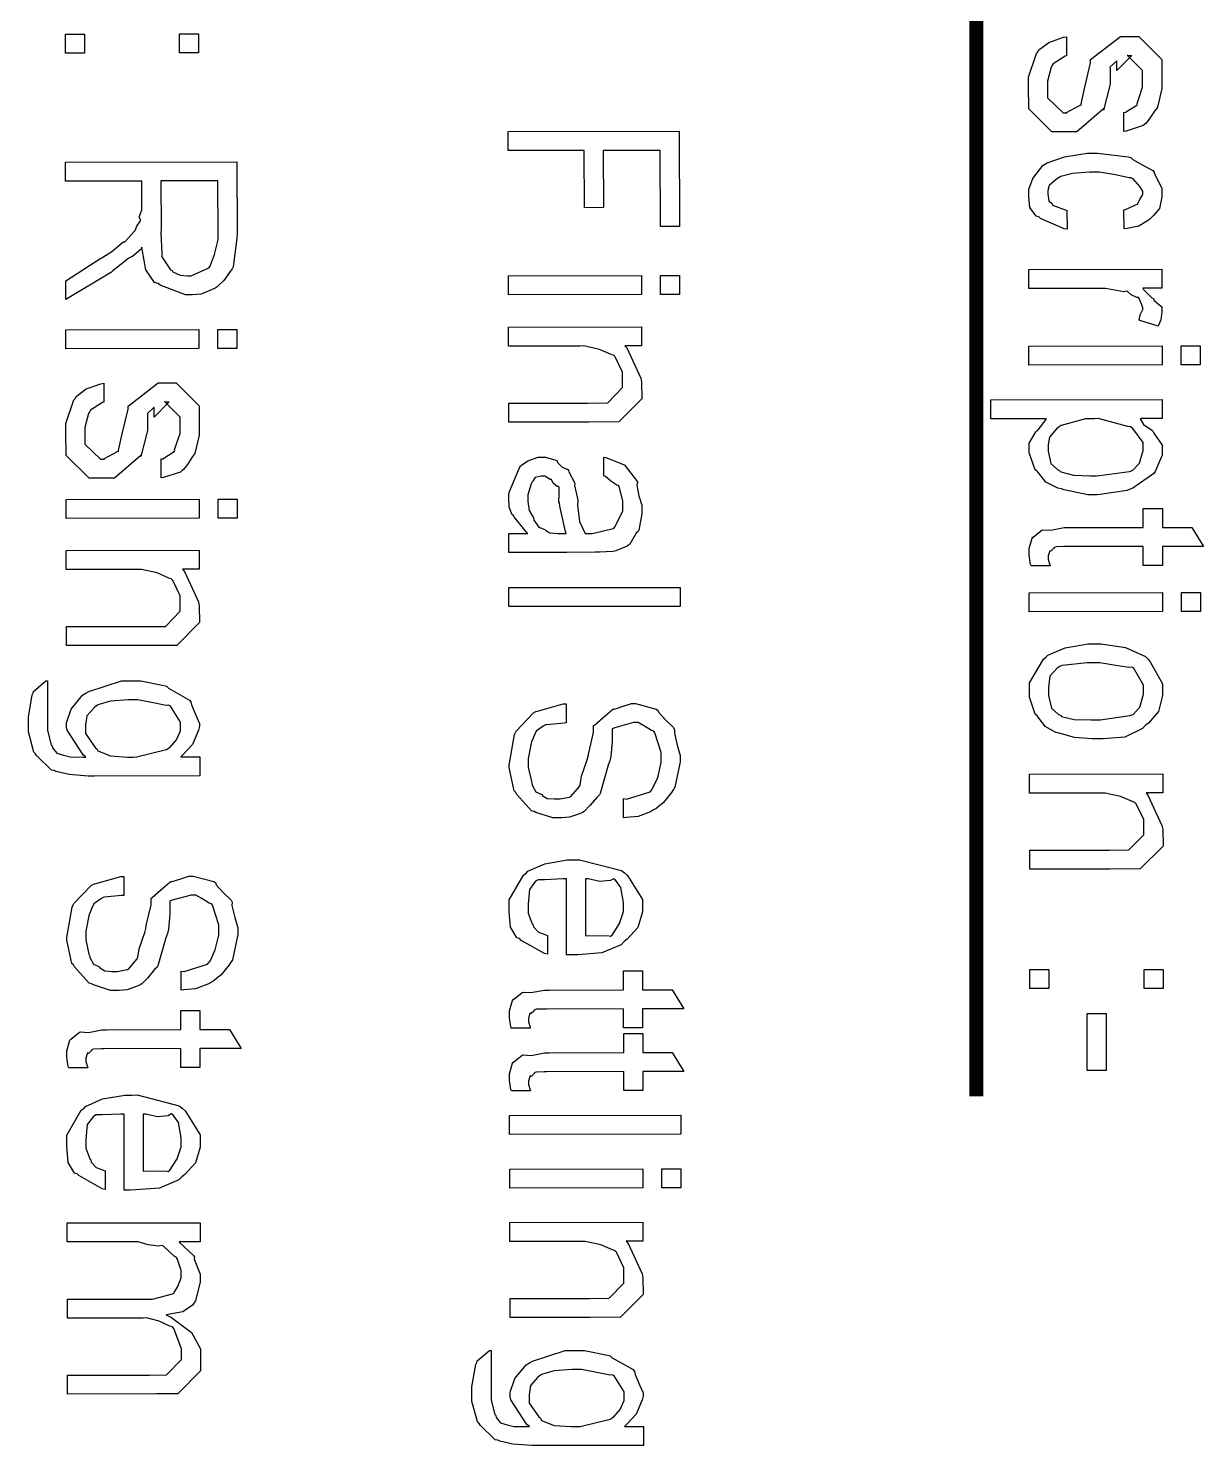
# Model space of a CAD drawing. Extents: x 0.1 to 11.6, y 0.3 to 16.2.
# Drawn here: x 8.786 to 9.644, y 2.272 to 3.307 of the extents above; entities that cross this region are included whole.
import ezdxf

# ---------------------------------------------------------------- set-up
doc = ezdxf.new("R2010")
doc.units = 0
doc.layers.get('0').update_dxf_attribs({"linetype": 'CONTINUOUS'})

msp = doc.modelspace()

# ---------------------------------------------------------------- linework, layer by layer
at = {"color": 0, "const_width": 0.01}
msp.add_lwpolyline([(9.47835, 4.18832), (9.47835, 2.52669)], dxfattribs=at)
at = {"color": 0}
for points in [[(8.81304, 3.30263), (8.82693, 3.30263), (8.82693, 3.28874), (8.81304, 3.28874), (8.81304, 3.30263)], [(8.89638, 3.30285), (8.91026, 3.30285), (8.91026, 3.28896), (8.89638, 3.28896), (8.89638, 3.30285)], [(9.54428, 3.30078), (9.54428, 3.28689), (9.54314, 3.28668), (9.53446, 3.28108), (9.53386, 3.28017), (9.53299, 3.27869), (9.53039, 3.26828), (9.53039, 3.26475), (9.53039, 3.25629), (9.54167, 3.24522), (9.54471, 3.24522), (9.54362, 3.24522), (9.55469, 3.25108), (9.55469, 3.25065), (9.55751, 3.26389), (9.56185, 3.28168), (9.56185, 3.28407), (9.58376, 3.301), (9.58658, 3.301), (9.597, 3.301), (9.61372, 3.28429), (9.61372, 3.26758), (9.61372, 3.26292), (9.611, 3.25026), (9.61046, 3.24892), (9.609, 3.24724), (9.60519, 3.24137), (9.60232, 3.23762), (9.60135, 3.23697), (9.60026, 3.23589), (9.58772, 3.23182), (9.58615, 3.23156), (9.58615, 3.24544), (9.58718, 3.24561), (9.59554, 3.25086), (9.59614, 3.25174), (9.59586, 3.25206), (9.5976, 3.25722), (9.59983, 3.26406), (9.59983, 3.26628), (9.59983, 3.27604), (9.58876, 3.28711), (9.58854, 3.28711), (9.59201, 3.28711), (9.58094, 3.27604), (9.58094, 3.28321), (9.57596, 3.27864), (9.57607, 3.27778), (9.57601, 3.26633), (9.57553, 3.26432), (9.57118, 3.24718), (9.57118, 3.24804), (9.55186, 3.23133), (9.54644, 3.23133), (9.53342, 3.23133), (9.51671, 3.24804), (9.5165, 3.26497), (9.5165, 3.27121), (9.52225, 3.28851), (9.52344, 3.28993), (9.52404, 3.29113), (9.53131, 3.29656), (9.542, 3.3004), (9.54428, 3.30078)], [(9.13639, 3.2315), (9.26139, 3.23172), (9.26161, 3.16228), (9.24772, 3.16226), (9.2475, 3.21783), (9.20583, 3.21783), (9.20606, 3.17617), (9.19217, 3.17594), (9.19194, 3.21761), (9.13639, 3.21761), (9.13639, 3.2315)], [(9.54438, 3.17415), (9.5446, 3.16026), (9.54238, 3.16058), (9.52522, 3.16797), (9.52399, 3.16917), (9.52214, 3.16965), (9.51753, 3.17606), (9.5166, 3.18408), (9.5166, 3.18674), (9.5166, 3.18935), (9.51969, 3.19715), (9.52692, 3.20671), (9.52897, 3.20801), (9.53, 3.20882), (9.54264, 3.21317), (9.55925, 3.21582), (9.56478, 3.21582), (9.56674, 3.21588), (9.58936, 3.21317), (9.59125, 3.21257), (9.59267, 3.2111), (9.60043, 3.20686), (9.60721, 3.20313), (9.60818, 3.20193), (9.6084, 3.20074), (9.61382, 3.19011), (9.61382, 3.18653), (9.61382, 3.18375), (9.61203, 3.17535), (9.60786, 3.17031), (9.60667, 3.16917), (9.60488, 3.16732), (9.59711, 3.16254), (9.58843, 3.16081), (9.58626, 3.16049), (9.58604, 3.17437), (9.58718, 3.17458), (9.59586, 3.17839), (9.59646, 3.17893), (9.5964, 3.17899), (9.59771, 3.18197), (9.59993, 3.18554), (9.59993, 3.18674), (9.59993, 3.18793), (9.59782, 3.19135), (9.59289, 3.1971), (9.59147, 3.19781), (9.58963, 3.19775), (9.58008, 3.19982), (9.56819, 3.20199), (9.56521, 3.20193), (9.56104, 3.20193), (9.54856, 3.20096), (9.5401, 3.19868), (9.53874, 3.19803), (9.53683, 3.19667), (9.53153, 3.19206), (9.53049, 3.18858), (9.53049, 3.18739), (9.53049, 3.18582), (9.53131, 3.18099), (9.53321, 3.17931), (9.53375, 3.17871), (9.53401, 3.17774), (9.54318, 3.17432), (9.54438, 3.17415)], [(8.81315, 3.20921), (8.93815, 3.20942), (8.93837, 3.15668), (8.93832, 3.15365), (8.93544, 3.13276), (8.9349, 3.13129), (8.93343, 3.12939), (8.92876, 3.12283), (8.92415, 3.11828), (8.92275, 3.1174), (8.92025, 3.1161), (8.91206, 3.11285), (8.90571, 3.11219), (8.90365, 3.11219), (8.90076, 3.11219), (8.88217, 3.11925), (8.88064, 3.12065), (8.8781, 3.12136), (8.87164, 3.13049), (8.86936, 3.14415), (8.86893, 3.14714), (8.86822, 3.14572), (8.86193, 3.1404), (8.86133, 3.13997), (8.85943, 3.13911), (8.84765, 3.12989), (8.84657, 3.1289), (8.81337, 3.10894), (8.81337, 3.12261), (8.83876, 3.13911), (8.83963, 3.13921), (8.84694, 3.14404), (8.85449, 3.15028), (8.85547, 3.15104), (8.85639, 3.15088), (8.8635, 3.15869), (8.86393, 3.15929), (8.86387, 3.15935), (8.86518, 3.16237), (8.86783, 3.16624), (8.86806, 3.16689), (8.86806, 3.16689), (8.86686, 3.169), (8.86871, 3.17443), (8.86871, 3.17622), (8.86871, 3.19532), (8.81315, 3.19531), (8.81315, 3.20921)], [(8.8826, 3.19553), (8.88282, 3.15994), (8.88276, 3.15756), (8.88336, 3.14253), (8.88346, 3.14128), (8.88346, 3.13992), (8.88986, 3.13064), (8.89106, 3.12999), (8.89149, 3.12901), (8.89671, 3.12657), (8.90224, 3.12608), (8.90408, 3.12608), (8.90489, 3.12608), (8.91764, 3.13206), (8.91862, 3.13325), (8.91889, 3.13385), (8.92193, 3.14165), (8.92449, 3.15246), (8.92449, 3.15603), (8.92426, 3.19553), (8.8826, 3.19553)], [(9.51671, 3.13086), (9.61393, 3.13107), (9.61393, 3.11719), (9.60004, 3.11718), (9.60026, 3.11649), (9.60661, 3.11019), (9.60764, 3.1096), (9.60801, 3.10846), (9.61393, 3.10346), (9.61393, 3.10178), (9.61393, 3.09987), (9.61317, 3.09412), (9.61154, 3.0905), (9.61111, 3.08942), (9.59765, 3.09353), (9.59722, 3.09386), (9.59799, 3.09765), (9.60004, 3.10156), (9.60004, 3.10286), (9.60004, 3.10286), (9.59924, 3.10508), (9.59733, 3.10969), (9.59679, 3.11024), (9.59549, 3.11024), (9.59153, 3.11219), (9.58865, 3.11481), (9.58768, 3.11501), (9.58604, 3.11436), (9.5726, 3.11697), (9.56814, 3.11697), (9.51671, 3.11697), (9.51671, 3.13086)], [(9.13656, 3.12614), (9.23378, 3.12636), (9.23378, 3.11247), (9.13656, 3.11225), (9.13656, 3.12614)], [(9.24767, 3.12636), (9.26156, 3.12636), (9.26156, 3.11247), (9.24767, 3.11247), (9.24767, 3.12636)], [(8.81332, 3.08681), (8.91054, 3.08703), (8.91054, 3.07314), (8.81332, 3.07292), (8.81332, 3.08681)], [(8.92443, 3.08703), (8.93832, 3.08703), (8.93832, 3.07314), (8.92443, 3.07314), (8.92443, 3.08703)], [(9.13661, 3.08876), (9.23383, 3.08897), (9.23383, 3.07508), (9.22168, 3.07508), (9.22299, 3.07351), (9.23324, 3.05132), (9.23383, 3.04839), (9.23406, 3.03624), (9.21733, 3.01953), (9.19521, 3.01932), (9.13683, 3.01932), (9.13683, 3.03321), (9.19476, 3.03321), (9.2091, 3.03342), (9.21994, 3.04449), (9.21994, 3.05165), (9.21994, 3.05578), (9.21451, 3.067), (9.21343, 3.06814), (9.21169, 3.06874), (9.20301, 3.07243), (9.19174, 3.07492), (9.18869, 3.07488), (9.13661, 3.07488), (9.13661, 3.08876)], [(9.51676, 3.07476), (9.61399, 3.07497), (9.61399, 3.06108), (9.51676, 3.06087), (9.51676, 3.07476)], [(9.62787, 3.07497), (9.64176, 3.07497), (9.64176, 3.06108), (9.62787, 3.06108), (9.62787, 3.07497)], [(8.84115, 3.04775), (8.84114, 3.03385), (8.84001, 3.03364), (8.83132, 3.02804), (8.83074, 3.02713), (8.82986, 3.02567), (8.82726, 3.01525), (8.82726, 3.01172), (8.82726, 3.00325), (8.83854, 2.99219), (8.84158, 2.99219), (8.8405, 2.99219), (8.85157, 2.99804), (8.85157, 2.99761), (8.85439, 3.01085), (8.85872, 3.02865), (8.85872, 3.03103), (8.88064, 3.04796), (8.88346, 3.04796), (8.89388, 3.04796), (8.9106, 3.03125), (8.9106, 3.01454), (8.9106, 3.00988), (8.90788, 2.99724), (8.90733, 2.99588), (8.90588, 2.99419), (8.90207, 2.98833), (8.89919, 2.9846), (8.89822, 2.98394), (8.89714, 2.98286), (8.8846, 2.97879), (8.88303, 2.97851), (8.88303, 2.9924), (8.88406, 2.99257), (8.89242, 2.99783), (8.89301, 2.99869), (8.89274, 2.99903), (8.89447, 3.00418), (8.89671, 3.01101), (8.89671, 3.01324), (8.89671, 3.023), (8.88564, 3.03407), (8.88542, 3.03407), (8.88889, 3.03407), (8.87782, 3.023), (8.87782, 3.03017), (8.87283, 3.02561), (8.87294, 3.02474), (8.87289, 3.01329), (8.8724, 3.01129), (8.86806, 2.99414), (8.86806, 2.99501), (8.84874, 2.97831), (8.84332, 2.97831), (8.83029, 2.97831), (8.81358, 2.99501), (8.81337, 3.01193), (8.81337, 3.01818), (8.81912, 3.03549), (8.82032, 3.03689), (8.82092, 3.03808), (8.82818, 3.04351), (8.83887, 3.04736), (8.84115, 3.04775)], [(9.48904, 3.03569), (9.61404, 3.03592), (9.61404, 3.02203), (9.59842, 3.02203), (9.59804, 3.0216), (9.60043, 3.01747), (9.60644, 3.01335), (9.60753, 3.01247), (9.60796, 3.01122), (9.61404, 3.00244), (9.61404, 2.99946), (9.61404, 2.99507), (9.60894, 2.98318), (9.60796, 2.98188), (9.60633, 2.98047), (9.59267, 2.97103), (9.59082, 2.97038), (9.5886, 2.9694), (9.56853, 2.96631), (9.56629, 2.96625), (9.55985, 2.96625), (9.54238, 2.96989), (9.54047, 2.9706), (9.53776, 2.97097), (9.52919, 2.97547), (9.52393, 2.98199), (9.52289, 2.9834), (9.52138, 2.98454), (9.51682, 2.9969), (9.51682, 3.00097), (9.51682, 3.00401), (9.52186, 3.01226), (9.52289, 3.01313), (9.52344, 3.01356), (9.52935, 3.02126), (9.5294, 3.02181), (9.48904, 3.02181), (9.48904, 3.03569)], [(9.56457, 3.02181), (9.55817, 3.02181), (9.54031, 3.01693), (9.53896, 3.01594), (9.53689, 3.01432), (9.53174, 3.00825), (9.53071, 3.00299), (9.53071, 3.00119), (9.53071, 2.99815), (9.53282, 2.98904), (9.53793, 2.98443), (9.53939, 2.98383), (9.5401, 2.9829), (9.54926, 2.98062), (9.56185, 2.98014), (9.56608, 2.98014), (9.56831, 2.98019), (9.59028, 2.98329), (9.59169, 2.98383), (9.59267, 2.9841), (9.59744, 2.98936), (9.60015, 2.99854), (9.60015, 3.00076), (9.60015, 3.0045), (9.59256, 3.01465), (9.59104, 3.01574), (9.58908, 3.01617), (9.56744, 3.02186), (9.56457, 3.02181)], [(9.15087, 2.93804), (9.14958, 2.93913), (9.14057, 2.95036), (9.14003, 2.9515), (9.13921, 2.95156), (9.13715, 2.95708), (9.13678, 2.96414), (9.13678, 2.96647), (9.13732, 2.96858), (9.14438, 2.98546), (9.14524, 2.98665), (9.1454, 2.98725), (9.15067, 2.99104), (9.15831, 2.9936), (9.16086, 2.9936), (9.16368, 2.9936), (9.17128, 2.99143), (9.17215, 2.991), (9.17231, 2.98981), (9.17583, 2.98649), (9.17985, 2.98475), (9.18039, 2.98406), (9.18078, 2.98296), (9.1849, 2.97521), (9.18517, 2.97428), (9.18479, 2.97293), (9.18713, 2.96349), (9.18733, 2.96212), (9.18696, 2.9586), (9.18858, 2.94672), (9.192, 2.93935), (9.19254, 2.93804), (9.19379, 2.93804), (9.19656, 2.93804), (9.19754, 2.93804), (9.199, 2.9381), (9.213, 2.94151), (9.21382, 2.94217), (9.21419, 2.94276), (9.22011, 2.95437), (9.22011, 2.95822), (9.22011, 2.96192), (9.21756, 2.97222), (9.21707, 2.97299), (9.21565, 2.97319), (9.21149, 2.97624), (9.20751, 2.9796), (9.20622, 2.97993), (9.20622, 2.99382), (9.20779, 2.99349), (9.22065, 2.98844), (9.22162, 2.98774), (9.2225, 2.98637), (9.23019, 2.97672), (9.23074, 2.97538), (9.23036, 2.97319), (9.23182, 2.96539), (9.234, 2.95871), (9.234, 2.95649), (9.234, 2.95221), (9.23182, 2.94043), (9.23139, 2.93935), (9.22999, 2.93815), (9.22515, 2.93012), (9.22444, 2.92958), (9.22336, 2.9286), (9.21506, 2.92524), (9.21403, 2.92503), (9.21272, 2.92486), (9.20313, 2.92437), (9.19993, 2.92437), (9.17931, 2.92415), (9.17215, 2.92415), (9.15603, 2.92415), (9.15067, 2.92415), (9.14725, 2.92415), (9.13954, 2.92415), (9.13699, 2.92415), (9.13699, 2.93804), (9.14046, 2.93804), (9.14828, 2.93804), (9.15087, 2.93804)], [(9.17865, 2.93804), (9.17817, 2.93929), (9.17421, 2.9579), (9.17389, 2.96039), (9.1735, 2.9611), (9.17372, 2.96658), (9.17372, 2.97179), (9.17324, 2.97233), (9.17219, 2.97239), (9.16917, 2.97467), (9.16803, 2.97743), (9.16758, 2.97775), (9.1671, 2.97732), (9.16319, 2.97971), (9.16194, 2.97971), (9.16049, 2.97971), (9.15614, 2.97874), (9.15446, 2.97629), (9.15392, 2.97558), (9.1531, 2.97412), (9.15067, 2.96615), (9.15067, 2.96343), (9.15067, 2.96126), (9.15164, 2.95464), (9.15408, 2.95057), (9.15479, 2.94954), (9.15511, 2.94775), (9.15869, 2.94265), (9.16308, 2.94075), (9.1639, 2.94021), (9.1639, 2.94021), (9.16678, 2.93832), (9.17275, 2.93804), (9.17475, 2.93804), (9.17865, 2.93804)], [(8.81347, 2.96278), (8.91069, 2.963), (8.91069, 2.94911), (8.81347, 2.94889), (8.81347, 2.96278)], [(8.92458, 2.963), (8.93847, 2.963), (8.93847, 2.94911), (8.92458, 2.94911), (8.92458, 2.963)], [(9.53217, 2.91444), (9.51828, 2.91444), (9.51796, 2.91536), (9.51699, 2.92204), (9.51699, 2.92421), (9.51699, 2.92697), (9.51915, 2.93463), (9.51958, 2.93528), (9.51981, 2.93533), (9.52621, 2.94043), (9.52697, 2.94069), (9.52697, 2.94069), (9.53267, 2.94032), (9.54254, 2.94222), (9.54585, 2.94222), (9.60032, 2.94243), (9.60032, 2.95632), (9.61421, 2.95632), (9.61421, 2.94243), (9.63569, 2.94243), (9.64438, 2.92854), (9.61421, 2.92854), (9.61421, 2.91465), (9.60032, 2.91465), (9.60032, 2.92854), (9.54411, 2.92833), (9.54226, 2.92833), (9.53674, 2.92817), (9.53554, 2.92779), (9.53521, 2.92768), (9.53478, 2.92692), (9.53282, 2.92503), (9.53201, 2.92535), (9.53196, 2.92529), (9.53168, 2.92464), (9.53088, 2.92156), (9.53088, 2.92051), (9.53088, 2.919), (9.53196, 2.9151), (9.53217, 2.91444)], [(8.81353, 2.92546), (8.91075, 2.92567), (8.91075, 2.91178), (8.8986, 2.91178), (8.8999, 2.91021), (8.91015, 2.88801), (8.91075, 2.8851), (8.91097, 2.87294), (8.89426, 2.85622), (8.87213, 2.85601), (8.81375, 2.85601), (8.81375, 2.8699), (8.87169, 2.8699), (8.88601, 2.87011), (8.89686, 2.88118), (8.89686, 2.88835), (8.89686, 2.89247), (8.89144, 2.90369), (8.89035, 2.90483), (8.88863, 2.90543), (8.87993, 2.90913), (8.86865, 2.91162), (8.86561, 2.91157), (8.81353, 2.91157), (8.81353, 2.92546)], [(9.13693, 2.89838), (9.26193, 2.8986), (9.26193, 2.88471), (9.13693, 2.8845), (9.13693, 2.89838)], [(9.51704, 2.89464), (9.61426, 2.89486), (9.61426, 2.88097), (9.51704, 2.88075), (9.51704, 2.89464)], [(9.62815, 2.89486), (9.64204, 2.89486), (9.64204, 2.88097), (9.62815, 2.88097), (9.62815, 2.89486)], [(9.56571, 2.85732), (9.56939, 2.85736), (9.58724, 2.85465), (9.60183, 2.84799), (9.6039, 2.84603), (9.60531, 2.84424), (9.61432, 2.82818), (9.61432, 2.82281), (9.61431, 2.81967), (9.61128, 2.808), (9.604, 2.79947), (9.60194, 2.79785), (9.59972, 2.7954), (9.58675, 2.78928), (9.57092, 2.78792), (9.56722, 2.78788), (9.56287, 2.78786), (9.55003, 2.78901), (9.54053, 2.7915), (9.53879, 2.79221), (9.5364, 2.79258), (9.52865, 2.79704), (9.52371, 2.80344), (9.52274, 2.80479), (9.52132, 2.80587), (9.5171, 2.81842), (9.5171, 2.82258), (9.5171, 2.82889), (9.5274, 2.84619), (9.52946, 2.84776), (9.53049, 2.84901), (9.54324, 2.85443), (9.56006, 2.85732), (9.56571, 2.85732)], [(9.56569, 2.84342), (9.55919, 2.84343), (9.54107, 2.84147), (9.53967, 2.84104), (9.53749, 2.83968), (9.53207, 2.83371), (9.53097, 2.82542), (9.53097, 2.8226), (9.53097, 2.81967), (9.53326, 2.81033), (9.53842, 2.80578), (9.53987, 2.80524), (9.54058, 2.80436), (9.54975, 2.80219), (9.56233, 2.80176), (9.56657, 2.80176), (9.56868, 2.80181), (9.5905, 2.8049), (9.59196, 2.80544), (9.59293, 2.80572), (9.59771, 2.81099), (9.60043, 2.82047), (9.60043, 2.82281), (9.60043, 2.82719), (9.59315, 2.83985), (9.59175, 2.84039), (9.58985, 2.84006), (9.58018, 2.84147), (9.56858, 2.84347), (9.56569, 2.84342)], [(8.79981, 2.83024), (8.79981, 2.81635), (8.79981, 2.81515), (8.79981, 2.8125), (8.79981, 2.81158), (8.79981, 2.80811), (8.79981, 2.80029), (8.79981, 2.79769), (8.79981, 2.79394), (8.80268, 2.78358), (8.80328, 2.78272), (8.8035, 2.78131), (8.80681, 2.7774), (8.81158, 2.7761), (8.81261, 2.77578), (8.81261, 2.77578), (8.81651, 2.77474), (8.82585, 2.77468), (8.82781, 2.77468), (8.82601, 2.77615), (8.81424, 2.79422), (8.81369, 2.79639), (8.81369, 2.79975), (8.81717, 2.80974), (8.82542, 2.81988), (8.82781, 2.82135), (8.83014, 2.82243), (8.85389, 2.83024), (8.86187, 2.83024), (8.86811, 2.83024), (8.88488, 2.82699), (8.88683, 2.82633), (8.8884, 2.82488), (8.90354, 2.81629), (8.90463, 2.81506), (8.905, 2.81276), (8.90836, 2.80528), (8.91092, 2.79926), (8.91092, 2.79725), (8.91032, 2.79432), (8.90571, 2.7839), (8.89893, 2.77642), (8.89725, 2.7749), (8.91114, 2.7749), (8.91114, 2.76101), (8.83431, 2.76079), (8.82964, 2.76079), (8.81565, 2.76178), (8.80621, 2.76406), (8.80479, 2.76471), (8.8029, 2.76503), (8.79194, 2.77567), (8.79113, 2.77707), (8.78982, 2.77832), (8.78592, 2.79303), (8.78592, 2.7979), (8.78592, 2.80382), (8.78879, 2.82004), (8.78939, 2.82156), (8.78965, 2.82264), (8.79861, 2.83029), (8.79981, 2.83024)], [(8.86296, 2.81635), (8.85872, 2.81635), (8.84603, 2.81538), (8.83746, 2.81293), (8.83604, 2.81222), (8.83393, 2.81071), (8.82861, 2.80469), (8.82758, 2.79785), (8.82758, 2.79551), (8.82758, 2.79183), (8.83464, 2.78174), (8.83604, 2.78076), (8.83675, 2.77924), (8.84592, 2.77544), (8.85835, 2.77468), (8.86253, 2.77468), (8.86481, 2.77474), (8.88693, 2.78017), (8.88835, 2.78119), (8.88932, 2.78168), (8.89415, 2.78717), (8.89703, 2.79378), (8.89703, 2.79596), (8.89703, 2.80007), (8.88976, 2.81174), (8.88835, 2.81244), (8.8865, 2.81233), (8.87711, 2.81429), (8.86578, 2.8164), (8.86296, 2.81635)], [(9.17871, 2.81347), (9.17871, 2.79958), (9.17719, 2.79949), (9.16471, 2.79818), (9.16374, 2.79807), (9.16194, 2.7971), (9.15696, 2.79351), (9.15494, 2.78917), (9.1544, 2.78765), (9.15354, 2.78592), (9.15093, 2.77354), (9.15093, 2.76942), (9.15093, 2.76719), (9.15332, 2.75672), (9.15375, 2.75575), (9.15392, 2.75407), (9.15668, 2.74924), (9.16054, 2.74756), (9.16135, 2.74707), (9.16129, 2.74653), (9.16499, 2.74442), (9.17003, 2.74403), (9.17176, 2.74403), (9.17426, 2.74403), (9.18104, 2.74533), (9.18175, 2.74556), (9.18218, 2.74571), (9.18842, 2.75325), (9.18892, 2.75444), (9.18892, 2.75444), (9.19006, 2.76064), (9.19412, 2.77257), (9.19476, 2.77528), (9.19521, 2.77767), (9.19868, 2.79264), (9.19868, 2.79764), (9.19949, 2.79801), (9.20557, 2.80333), (9.21229, 2.80914), (9.21343, 2.80979), (9.21397, 2.80963), (9.21972, 2.81147), (9.2264, 2.81369), (9.22863, 2.81369), (9.22944, 2.81369), (9.24442, 2.80974), (9.24576, 2.80892), (9.24615, 2.80735), (9.25136, 2.80171), (9.25722, 2.79617), (9.25792, 2.7946), (9.25776, 2.79226), (9.25976, 2.78342), (9.26204, 2.77588), (9.26204, 2.77333), (9.26204, 2.7711), (9.25808, 2.75261), (9.25726, 2.75097), (9.25564, 2.74881), (9.24989, 2.74154), (9.24414, 2.73687), (9.24251, 2.736), (9.24024, 2.73464), (9.23122, 2.73128), (9.22265, 2.73047), (9.2206, 2.73036), (9.2206, 2.74425), (9.22282, 2.74388), (9.24001, 2.74935), (9.24121, 2.75076), (9.24181, 2.75163), (9.24561, 2.75971), (9.24815, 2.77061), (9.24815, 2.77289), (9.24815, 2.77804), (9.2436, 2.79243), (9.24274, 2.79351), (9.24115, 2.79394), (9.23585, 2.79731), (9.23139, 2.79981), (9.22993, 2.79981), (9.22803, 2.79981), (9.21419, 2.796), (9.21235, 2.79525), (9.21229, 2.79372), (9.21246, 2.78597), (9.21132, 2.77496), (9.21061, 2.77181), (9.20953, 2.76867), (9.20356, 2.74804), (9.20301, 2.74707), (9.20128, 2.74539), (9.19607, 2.73921), (9.19185, 2.73497), (9.19065, 2.73426), (9.18842, 2.73324), (9.18115, 2.73068), (9.1754, 2.73014), (9.1735, 2.73014), (9.16894, 2.73014), (9.15668, 2.73415), (9.15528, 2.73492), (9.15349, 2.73535), (9.14279, 2.74729), (9.14204, 2.74881), (9.14079, 2.74989), (9.13704, 2.76693), (9.13704, 2.76878), (9.13704, 2.76878), (9.141, 2.79107), (9.14182, 2.79264), (9.14225, 2.79367), (9.15494, 2.80692), (9.15657, 2.80783), (9.15771, 2.80806), (9.17665, 2.81347), (9.17871, 2.81347)], [(9.51725, 2.7621), (9.61447, 2.76232), (9.61447, 2.74843), (9.60232, 2.74843), (9.60363, 2.74685), (9.61387, 2.72467), (9.61447, 2.72174), (9.61469, 2.70958), (9.59799, 2.69287), (9.57585, 2.69265), (9.51747, 2.69265), (9.51747, 2.70654), (9.57542, 2.70654), (9.58974, 2.70676), (9.60058, 2.71783), (9.60058, 2.72499), (9.60058, 2.72911), (9.59517, 2.74035), (9.59407, 2.74149), (9.59233, 2.74208), (9.58365, 2.74576), (9.57238, 2.74826), (9.56933, 2.74821), (9.51725, 2.74821), (9.51725, 2.7621)], [(9.16521, 2.64426), (9.16521, 2.63058), (9.16297, 2.63108), (9.14578, 2.64068), (9.14458, 2.64208), (9.14274, 2.64253), (9.13818, 2.65028), (9.13721, 2.66162), (9.13721, 2.66379), (9.13721, 2.67036), (9.14768, 2.68842), (9.14979, 2.69006), (9.15082, 2.69129), (9.16325, 2.69672), (9.17953, 2.6996), (9.18494, 2.6996), (9.18837, 2.69965), (9.21924, 2.69168), (9.2214, 2.69006), (9.22347, 2.6881), (9.23443, 2.67051), (9.23443, 2.66465), (9.23443, 2.66157), (9.23118, 2.65007), (9.22342, 2.64154), (9.22119, 2.63992), (9.21886, 2.63753), (9.20492, 2.63151), (9.18744, 2.63021), (9.18343, 2.63015), (9.18235, 2.63015), (9.1799, 2.63015), (9.1791, 2.63015), (9.17888, 2.68571), (9.1766, 2.6856), (9.16282, 2.68506), (9.15826, 2.68506), (9.15647, 2.68392), (9.15196, 2.67794), (9.1511, 2.66721), (9.1511, 2.66357), (9.1511, 2.66069), (9.15397, 2.65289), (9.15457, 2.65207), (9.15483, 2.65061), (9.15847, 2.64665), (9.16401, 2.64475), (9.16521, 2.64426)], [(8.85558, 2.6875), (8.85558, 2.67361), (8.85406, 2.6735), (8.84158, 2.67219), (8.8406, 2.6721), (8.83882, 2.67111), (8.83382, 2.66753), (8.83182, 2.66319), (8.83128, 2.66168), (8.8304, 2.65994), (8.82781, 2.64757), (8.82781, 2.64344), (8.82781, 2.64122), (8.83018, 2.63075), (8.83062, 2.62978), (8.83078, 2.6281), (8.83356, 2.62326), (8.8374, 2.62158), (8.83822, 2.6211), (8.83817, 2.62056), (8.84185, 2.61843), (8.8469, 2.61806), (8.84864, 2.61806), (8.85113, 2.61806), (8.85792, 2.61936), (8.85861, 2.61957), (8.85906, 2.61974), (8.86529, 2.62728), (8.86578, 2.62847), (8.86578, 2.62847), (8.86692, 2.63465), (8.87099, 2.6466), (8.87164, 2.64931), (8.87207, 2.65169), (8.87554, 2.66667), (8.87554, 2.67165), (8.87636, 2.67204), (8.88243, 2.67735), (8.88917, 2.68317), (8.89031, 2.68381), (8.89085, 2.68365), (8.8966, 2.68549), (8.90326, 2.68772), (8.90549, 2.68772), (8.90631, 2.68772), (8.92128, 2.68375), (8.92264, 2.68294), (8.92301, 2.68138), (8.92822, 2.67572), (8.93408, 2.67019), (8.93479, 2.66863), (8.93463, 2.66629), (8.93664, 2.65744), (8.93892, 2.6499), (8.93892, 2.64735), (8.93892, 2.64513), (8.93494, 2.62663), (8.93414, 2.625), (8.93251, 2.62283), (8.92676, 2.61556), (8.92101, 2.61089), (8.91938, 2.61003), (8.9171, 2.60867), (8.9081, 2.60531), (8.89953, 2.60449), (8.89746, 2.60439), (8.89746, 2.61828), (8.89968, 2.61789), (8.91689, 2.62337), (8.91808, 2.62478), (8.91868, 2.62565), (8.92247, 2.63374), (8.92503, 2.64464), (8.92503, 2.64692), (8.92503, 2.65207), (8.92046, 2.66644), (8.9196, 2.66753), (8.91803, 2.66797), (8.91271, 2.67133), (8.90826, 2.67383), (8.90679, 2.67383), (8.90489, 2.67383), (8.89106, 2.67003), (8.88922, 2.66928), (8.88917, 2.66775), (8.88932, 2.65999), (8.88818, 2.64899), (8.88747, 2.64583), (8.88639, 2.64268), (8.88043, 2.62207), (8.87989, 2.6211), (8.87815, 2.61942), (8.87294, 2.61322), (8.86871, 2.609), (8.86751, 2.60829), (8.86529, 2.60726), (8.85801, 2.60471), (8.85226, 2.60417), (8.85037, 2.60417), (8.84581, 2.60417), (8.83356, 2.60818), (8.83214, 2.60894), (8.83035, 2.60938), (8.81967, 2.62131), (8.8189, 2.62283), (8.81765, 2.62392), (8.81392, 2.64094), (8.81392, 2.64279), (8.81392, 2.64279), (8.81788, 2.6651), (8.81868, 2.66667), (8.81912, 2.66769), (8.83182, 2.68093), (8.83344, 2.68186), (8.83458, 2.68207), (8.85351, 2.6875), (8.85558, 2.6875)], [(9.19276, 2.68571), (9.19299, 2.64404), (9.19499, 2.64426), (9.21018, 2.64404), (9.21121, 2.64382), (9.21235, 2.64458), (9.21761, 2.653), (9.22054, 2.66178), (9.22054, 2.66465), (9.22054, 2.6684), (9.21858, 2.67947), (9.21436, 2.68549), (9.21294, 2.68549), (9.21115, 2.68435), (9.20329, 2.68375), (9.19482, 2.68565), (9.19276, 2.68571)], [(9.51747, 2.61936), (9.53136, 2.61936), (9.53136, 2.60547), (9.51747, 2.60547), (9.51747, 2.61936)], [(9.60081, 2.61957), (9.61469, 2.61957), (9.61469, 2.60568), (9.60081, 2.60568), (9.60081, 2.61957)], [(9.15256, 2.57665), (9.13867, 2.57665), (9.13835, 2.57758), (9.13737, 2.58425), (9.13737, 2.58643), (9.13737, 2.58919), (9.13954, 2.59685), (9.13997, 2.59749), (9.14019, 2.59754), (9.1466, 2.60265), (9.14735, 2.60292), (9.14735, 2.60292), (9.15306, 2.60254), (9.16293, 2.60444), (9.16624, 2.60443), (9.22071, 2.60465), (9.22071, 2.61854), (9.2346, 2.61854), (9.2346, 2.60465), (9.25608, 2.60465), (9.26476, 2.59076), (9.2346, 2.59076), (9.2346, 2.57688), (9.22071, 2.57688), (9.22071, 2.59076), (9.1645, 2.59056), (9.16265, 2.59054), (9.15712, 2.59039), (9.15593, 2.59), (9.1556, 2.5899), (9.15517, 2.58914), (9.15321, 2.58724), (9.1524, 2.58757), (9.15235, 2.58751), (9.15207, 2.58686), (9.15126, 2.58376), (9.15126, 2.58274), (9.15126, 2.58122), (9.15235, 2.57731), (9.15256, 2.57665)], [(8.82926, 2.54758), (8.81537, 2.54758), (8.81506, 2.5485), (8.81407, 2.55518), (8.81407, 2.55735), (8.81407, 2.56011), (8.81625, 2.56776), (8.81668, 2.56842), (8.81689, 2.56847), (8.82329, 2.57357), (8.82406, 2.57383), (8.82406, 2.57383), (8.82975, 2.57346), (8.83963, 2.57536), (8.84293, 2.57536), (8.8974, 2.57557), (8.8974, 2.58946), (8.91129, 2.58946), (8.91129, 2.57557), (8.93278, 2.57557), (8.94146, 2.56168), (8.91129, 2.56168), (8.91129, 2.54779), (8.8974, 2.54779), (8.8974, 2.56168), (8.84119, 2.56147), (8.83936, 2.56147), (8.83382, 2.56131), (8.83262, 2.56093), (8.83231, 2.56082), (8.83188, 2.56006), (8.82992, 2.55817), (8.8291, 2.55849), (8.82904, 2.55843), (8.82878, 2.55778), (8.82796, 2.55469), (8.82796, 2.55365), (8.82796, 2.55214), (8.82904, 2.54824), (8.82926, 2.54758)], [(9.55919, 2.5874), (9.57308, 2.5874), (9.57308, 2.54574), (9.55919, 2.54574), (9.55919, 2.5874)], [(9.15261, 2.53082), (9.13872, 2.53082), (9.1384, 2.53174), (9.13743, 2.53842), (9.13743, 2.54058), (9.13743, 2.54335), (9.1396, 2.551), (9.14003, 2.55165), (9.14025, 2.55171), (9.14665, 2.55681), (9.1474, 2.55707), (9.1474, 2.55707), (9.1531, 2.55669), (9.16297, 2.5586), (9.16629, 2.5586), (9.22076, 2.55881), (9.22076, 2.57269), (9.23465, 2.57269), (9.23465, 2.55881), (9.25612, 2.55881), (9.26481, 2.54492), (9.23465, 2.54492), (9.23465, 2.53103), (9.22076, 2.53103), (9.22076, 2.54492), (9.16456, 2.54471), (9.16271, 2.54471), (9.15717, 2.54454), (9.15597, 2.54417), (9.15565, 2.54406), (9.15522, 2.54329), (9.15326, 2.54139), (9.15246, 2.54172), (9.1524, 2.54167), (9.15213, 2.54101), (9.15132, 2.53792), (9.15132, 2.53689), (9.15132, 2.53537), (9.1524, 2.53147), (9.15261, 2.53082)], [(8.84213, 2.47244), (8.84213, 2.45876), (8.8399, 2.45925), (8.82269, 2.46886), (8.8215, 2.47026), (8.81967, 2.47071), (8.81511, 2.47846), (8.81413, 2.48981), (8.81413, 2.49197), (8.81413, 2.49854), (8.8246, 2.5166), (8.82671, 2.51824), (8.82775, 2.51947), (8.84017, 2.5249), (8.85644, 2.52778), (8.86187, 2.52778), (8.86529, 2.52783), (8.89615, 2.51986), (8.89833, 2.51824), (8.90039, 2.51628), (8.91135, 2.49869), (8.91135, 2.49283), (8.91135, 2.48975), (8.9081, 2.47825), (8.90033, 2.46972), (8.89811, 2.4681), (8.89578, 2.46571), (8.88183, 2.45969), (8.86436, 2.45839), (8.86035, 2.45833), (8.85926, 2.45833), (8.85682, 2.45833), (8.85601, 2.45833), (8.85579, 2.51389), (8.85351, 2.51378), (8.83974, 2.51324), (8.83518, 2.51324), (8.83339, 2.5121), (8.82889, 2.50612), (8.82801, 2.49539), (8.82801, 2.49175), (8.82801, 2.48888), (8.83089, 2.48107), (8.83149, 2.48025), (8.83176, 2.47879), (8.83539, 2.47483), (8.84093, 2.47293), (8.84213, 2.47244)], [(8.86968, 2.51389), (8.8699, 2.47222), (8.8719, 2.47244), (8.8871, 2.47222), (8.88813, 2.472), (8.88926, 2.47276), (8.89453, 2.48117), (8.89746, 2.48996), (8.89746, 2.49283), (8.89746, 2.49658), (8.89551, 2.50765), (8.89128, 2.51367), (8.88986, 2.51367), (8.88807, 2.51253), (8.88021, 2.51193), (8.87175, 2.51383), (8.86968, 2.51389)], [(9.13747, 2.51275), (9.26247, 2.51296), (9.26247, 2.49908), (9.13747, 2.49886), (9.13747, 2.51275)], [(9.13753, 2.47368), (9.23475, 2.4739), (9.23475, 2.46001), (9.13753, 2.45979), (9.13753, 2.47368)], [(9.24864, 2.4739), (9.26253, 2.4739), (9.26253, 2.46001), (9.24864, 2.46001), (9.24864, 2.4739)], [(8.81429, 2.43431), (8.91151, 2.43451), (8.91151, 2.42063), (8.89611, 2.42063), (8.89621, 2.41992), (8.90647, 2.41054), (8.90717, 2.40935), (8.90707, 2.40793), (8.91151, 2.39681), (8.91151, 2.39307), (8.91151, 2.39133), (8.9081, 2.37744), (8.90739, 2.37636), (8.90582, 2.37435), (8.89876, 2.36942), (8.88926, 2.36768), (8.88656, 2.36724), (8.89051, 2.36524), (8.90506, 2.35422), (8.91174, 2.34233), (8.91174, 2.33838), (8.91174, 2.32622), (8.89501, 2.30951), (8.87983, 2.30951), (8.81451, 2.30931), (8.81451, 2.32318), (8.8744, 2.32318), (8.88678, 2.3234), (8.89785, 2.33447), (8.89785, 2.34099), (8.89779, 2.34239), (8.89219, 2.35721), (8.89111, 2.35835), (8.88937, 2.35889), (8.88146, 2.36247), (8.87224, 2.3649), (8.86985, 2.36486), (8.81451, 2.36486), (8.81451, 2.37874), (8.87636, 2.37875), (8.87756, 2.37879), (8.89133, 2.38243), (8.89219, 2.38308), (8.89236, 2.3834), (8.89518, 2.38786), (8.89763, 2.39421), (8.89763, 2.39632), (8.89763, 2.39958), (8.89453, 2.40836), (8.89393, 2.40935), (8.89247, 2.4101), (8.88465, 2.41737), (8.88351, 2.41781), (8.88118, 2.41732), (8.87338, 2.4184), (8.86615, 2.42042), (8.86376, 2.42042), (8.81429, 2.42042), (8.81429, 2.43431)], [(9.13758, 2.43463), (9.23481, 2.43485), (9.23481, 2.42096), (9.22265, 2.42096), (9.22396, 2.41938), (9.23421, 2.39719), (9.23481, 2.39426), (9.23503, 2.38211), (9.21832, 2.3654), (9.19618, 2.36518), (9.13781, 2.36518), (9.13781, 2.37907), (9.19575, 2.37907), (9.21007, 2.37929), (9.22092, 2.39035), (9.22092, 2.39751), (9.22092, 2.40164), (9.2155, 2.41286), (9.21442, 2.41401), (9.21268, 2.41461), (9.204, 2.41829), (9.19271, 2.42079), (9.18967, 2.42074), (9.13758, 2.42074), (9.13758, 2.43463)], [(9.12386, 2.3411), (9.12386, 2.32721), (9.12386, 2.32601), (9.12386, 2.32335), (9.12386, 2.32243), (9.12386, 2.31896), (9.12386, 2.31114), (9.12386, 2.30854), (9.12386, 2.30479), (9.12674, 2.29443), (9.12733, 2.29357), (9.12756, 2.29215), (9.13086, 2.28825), (9.13564, 2.28694), (9.13667, 2.28662), (9.13667, 2.28662), (9.14057, 2.28558), (9.1499, 2.28554), (9.15186, 2.28554), (9.15007, 2.287), (9.13829, 2.30507), (9.13775, 2.30724), (9.13775, 2.3106), (9.14122, 2.32058), (9.14947, 2.33074), (9.15186, 2.33219), (9.15419, 2.33328), (9.17796, 2.3411), (9.18593, 2.3411), (9.19217, 2.3411), (9.20893, 2.33783), (9.21089, 2.33718), (9.21246, 2.33572), (9.2276, 2.32715), (9.22868, 2.3259), (9.22906, 2.32362), (9.23242, 2.31614), (9.23497, 2.31011), (9.23497, 2.3081), (9.23438, 2.30518), (9.22976, 2.29476), (9.22299, 2.28726), (9.22131, 2.28575), (9.23519, 2.28575), (9.23519, 2.27186), (9.15836, 2.27165), (9.15369, 2.27164), (9.13971, 2.27262), (9.13026, 2.2749), (9.12885, 2.27556), (9.12696, 2.27588), (9.116, 2.28651), (9.11518, 2.28792), (9.11387, 2.28917), (9.10997, 2.30387), (9.10997, 2.30875), (9.10997, 2.31467), (9.11285, 2.33089), (9.11344, 2.33242), (9.11372, 2.3335), (9.12267, 2.34114), (9.12386, 2.3411)], [(9.18701, 2.32719), (9.18278, 2.32719), (9.17008, 2.32622), (9.16151, 2.32378), (9.1601, 2.32308), (9.15799, 2.32156), (9.15267, 2.31554), (9.15164, 2.30871), (9.15164, 2.30638), (9.15164, 2.30268), (9.15869, 2.29258), (9.1601, 2.29161), (9.16081, 2.2901), (9.16997, 2.28629), (9.1824, 2.28554), (9.18658, 2.28554), (9.18886, 2.28558), (9.21099, 2.29101), (9.2124, 2.29204), (9.21337, 2.29254), (9.21821, 2.29801), (9.22108, 2.30462), (9.22108, 2.30681), (9.22108, 2.31093), (9.21382, 2.32258), (9.2124, 2.32329), (9.21056, 2.32319), (9.20117, 2.32514), (9.18983, 2.32725), (9.18701, 2.32719)]]:
    msp.add_lwpolyline(points, close=True, dxfattribs=at)

doc.saveas('drawing.dxf')
